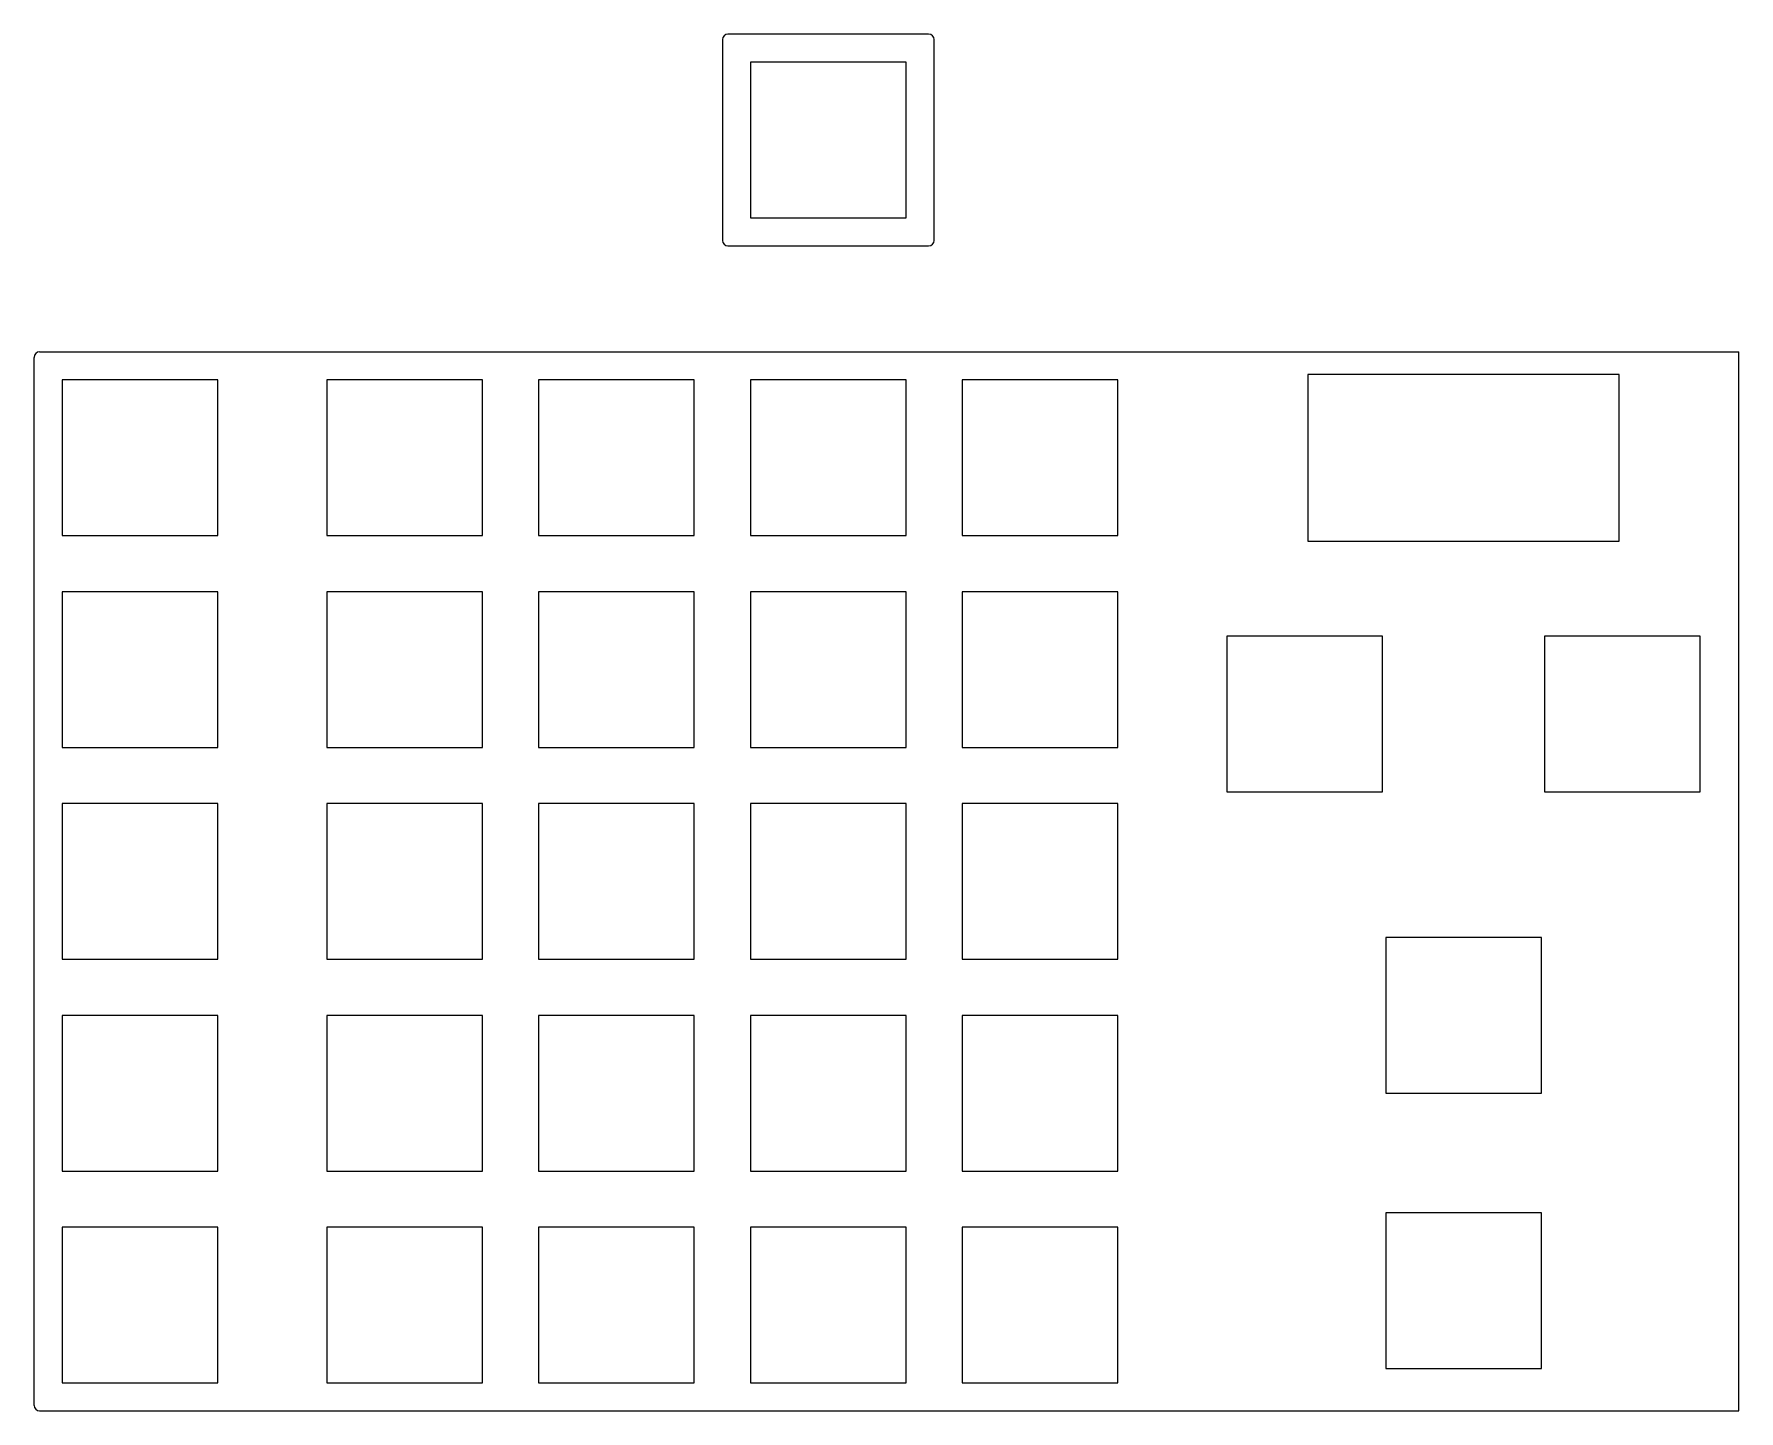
# Model space of a CAD drawing. Header units: millimetres. Extents: x 24 to 177, y 29 to 152.
import ezdxf

# ---------------------------------------------------------------- set-up
doc = ezdxf.new("R2010")
doc.units = ezdxf.units.MM

msp = doc.modelspace()

# ---------------------------------------------------------------- linework, layer by layer
for p, q in [((85.725, 151.9), (85.725, 133.85)), ((104.275, 152.4), (86.225, 152.4)), ((104.775, 133.85), (104.775, 151.9)), ((102.25, 149.875), (88.25, 149.875)), ((88.25, 149.875), (88.25, 135.875)), ((102.25, 135.875), (102.25, 149.875)), ((88.25, 135.875), (102.25, 135.875)), ((86.225, 133.35), (104.275, 133.35)), ((23.8125, 29.075), (23.8125, 123.325)), ((24.3125, 123.825), (177.165, 123.825)), ((177.165, 28.575), (177.165, 123.825)), ((40.3375, 121.3), (26.3375, 121.3)), ((26.3375, 121.3), (26.3375, 107.3)), ((40.3375, 107.3), (40.3375, 121.3)), ((64.15, 121.3), (50.15, 121.3)), ((50.15, 121.3), (50.15, 107.3)), ((64.15, 107.3), (64.15, 121.3)), ((83.2, 121.3), (69.2, 121.3)), ((69.2, 121.3), (69.2, 107.3)), ((83.2, 107.3), (83.2, 121.3)), ((102.25, 121.3), (88.25, 121.3)), ((88.25, 121.3), (88.25, 107.3)), ((102.25, 107.3), (102.25, 121.3)), ((121.3, 121.3), (107.3, 121.3)), ((107.3, 121.3), (107.3, 107.3)), ((121.3, 107.3), (121.3, 121.3)), ((166.4, 121.8), (138.4, 121.8)), ((138.4, 121.8), (138.4, 106.8)), ((166.4, 106.8), (166.4, 121.8)), ((26.3375, 107.3), (40.3375, 107.3)), ((50.15, 107.3), (64.15, 107.3)), ((69.2, 107.3), (83.2, 107.3)), ((88.25, 107.3), (102.25, 107.3)), ((107.3, 107.3), (121.3, 107.3)), ((138.4, 106.8), (166.4, 106.8)), ((40.3375, 102.25), (26.3375, 102.25)), ((26.3375, 102.25), (26.3375, 88.25)), ((40.3375, 88.25), (40.3375, 102.25)), ((64.15, 102.25), (50.15, 102.25)), ((50.15, 102.25), (50.15, 88.25)), ((64.15, 88.25), (64.15, 102.25)), ((83.2, 102.25), (69.2, 102.25)), ((69.2, 102.25), (69.2, 88.25)), ((83.2, 88.25), (83.2, 102.25)), ((102.25, 102.25), (88.25, 102.25)), ((88.25, 102.25), (88.25, 88.25)), ((102.25, 88.25), (102.25, 102.25)), ((121.3, 102.25), (107.3, 102.25)), ((107.3, 102.25), (107.3, 88.25)), ((121.3, 88.25), (121.3, 102.25)), ((145.1125, 98.25), (131.1125, 98.25)), ((131.1125, 98.25), (131.1125, 84.25)), ((145.1125, 84.25), (145.1125, 98.25)), ((173.6875, 98.25), (159.6875, 98.25)), ((159.6875, 98.25), (159.6875, 84.25)), ((173.6875, 84.25), (173.6875, 98.25)), ((26.3375, 88.25), (40.3375, 88.25)), ((50.15, 88.25), (64.15, 88.25)), ((69.2, 88.25), (83.2, 88.25)), ((88.25, 88.25), (102.25, 88.25)), ((107.3, 88.25), (121.3, 88.25)), ((40.3375, 83.2), (26.3375, 83.2)), ((26.3375, 83.2), (26.3375, 69.2)), ((40.3375, 69.2), (40.3375, 83.2)), ((64.15, 83.2), (50.15, 83.2)), ((50.15, 83.2), (50.15, 69.2)), ((64.15, 69.2), (64.15, 83.2)), ((83.2, 83.2), (69.2, 83.2)), ((69.2, 83.2), (69.2, 69.2)), ((83.2, 69.2), (83.2, 83.2)), ((102.25, 83.2), (88.25, 83.2)), ((88.25, 83.2), (88.25, 69.2)), ((102.25, 69.2), (102.25, 83.2)), ((121.3, 83.2), (107.3, 83.2)), ((107.3, 83.2), (107.3, 69.2)), ((121.3, 69.2), (121.3, 83.2)), ((131.1125, 84.25), (145.1125, 84.25)), ((159.6875, 84.25), (173.6875, 84.25)), ((159.4, 71.15), (145.4, 71.15)), ((145.4, 71.15), (145.4, 57.15)), ((159.4, 57.15), (159.4, 71.15)), ((26.3375, 69.2), (40.3375, 69.2)), ((50.15, 69.2), (64.15, 69.2)), ((69.2, 69.2), (83.2, 69.2)), ((88.25, 69.2), (102.25, 69.2)), ((107.3, 69.2), (121.3, 69.2)), ((40.3375, 64.15), (26.3375, 64.15)), ((26.3375, 64.15), (26.3375, 50.15)), ((40.3375, 50.15), (40.3375, 64.15)), ((64.15, 64.15), (50.15, 64.15)), ((50.15, 64.15), (50.15, 50.15)), ((64.15, 50.15), (64.15, 64.15)), ((83.2, 64.15), (69.2, 64.15)), ((69.2, 64.15), (69.2, 50.15)), ((83.2, 50.15), (83.2, 64.15)), ((102.25, 64.15), (88.25, 64.15)), ((88.25, 64.15), (88.25, 50.15)), ((102.25, 50.15), (102.25, 64.15)), ((121.3, 64.15), (107.3, 64.15)), ((107.3, 64.15), (107.3, 50.15)), ((121.3, 50.15), (121.3, 64.15)), ((145.4, 57.15), (159.4, 57.15)), ((26.3375, 50.15), (40.3375, 50.15)), ((50.15, 50.15), (64.15, 50.15)), ((69.2, 50.15), (83.2, 50.15)), ((88.25, 50.15), (102.25, 50.15)), ((107.3, 50.15), (121.3, 50.15)), ((159.4, 46.385), (145.4, 46.385)), ((145.4, 46.385), (145.4, 32.385)), ((159.4, 32.385), (159.4, 46.385)), ((40.3375, 45.1), (26.3375, 45.1)), ((26.3375, 45.1), (26.3375, 31.1)), ((40.3375, 31.1), (40.3375, 45.1)), ((64.15, 45.1), (50.15, 45.1)), ((50.15, 45.1), (50.15, 31.1)), ((64.15, 31.1), (64.15, 45.1)), ((83.2, 45.1), (69.2, 45.1)), ((69.2, 45.1), (69.2, 31.1)), ((83.2, 31.1), (83.2, 45.1)), ((102.25, 45.1), (88.25, 45.1)), ((88.25, 45.1), (88.25, 31.1)), ((102.25, 31.1), (102.25, 45.1)), ((121.3, 45.1), (107.3, 45.1)), ((107.3, 45.1), (107.3, 31.1)), ((121.3, 31.1), (121.3, 45.1)), ((145.4, 32.385), (159.4, 32.385)), ((26.3375, 31.1), (40.3375, 31.1)), ((50.15, 31.1), (64.15, 31.1)), ((69.2, 31.1), (83.2, 31.1)), ((88.25, 31.1), (102.25, 31.1)), ((107.3, 31.1), (121.3, 31.1)), ((24.3125, 28.575), (177.165, 28.575))]:
    msp.add_line(p, q)
for centre, start, end in [((86.225, 151.9), 90, 180), ((104.275, 151.9), 0, 90), ((86.225, 133.85), 180, 270), ((104.275, 133.85), 270, 360), ((24.3125, 123.325), 90, 180), ((24.3125, 29.075), 180, 270)]:
    msp.add_arc(centre, 0.5, start, end)

doc.saveas('drawing.dxf')
